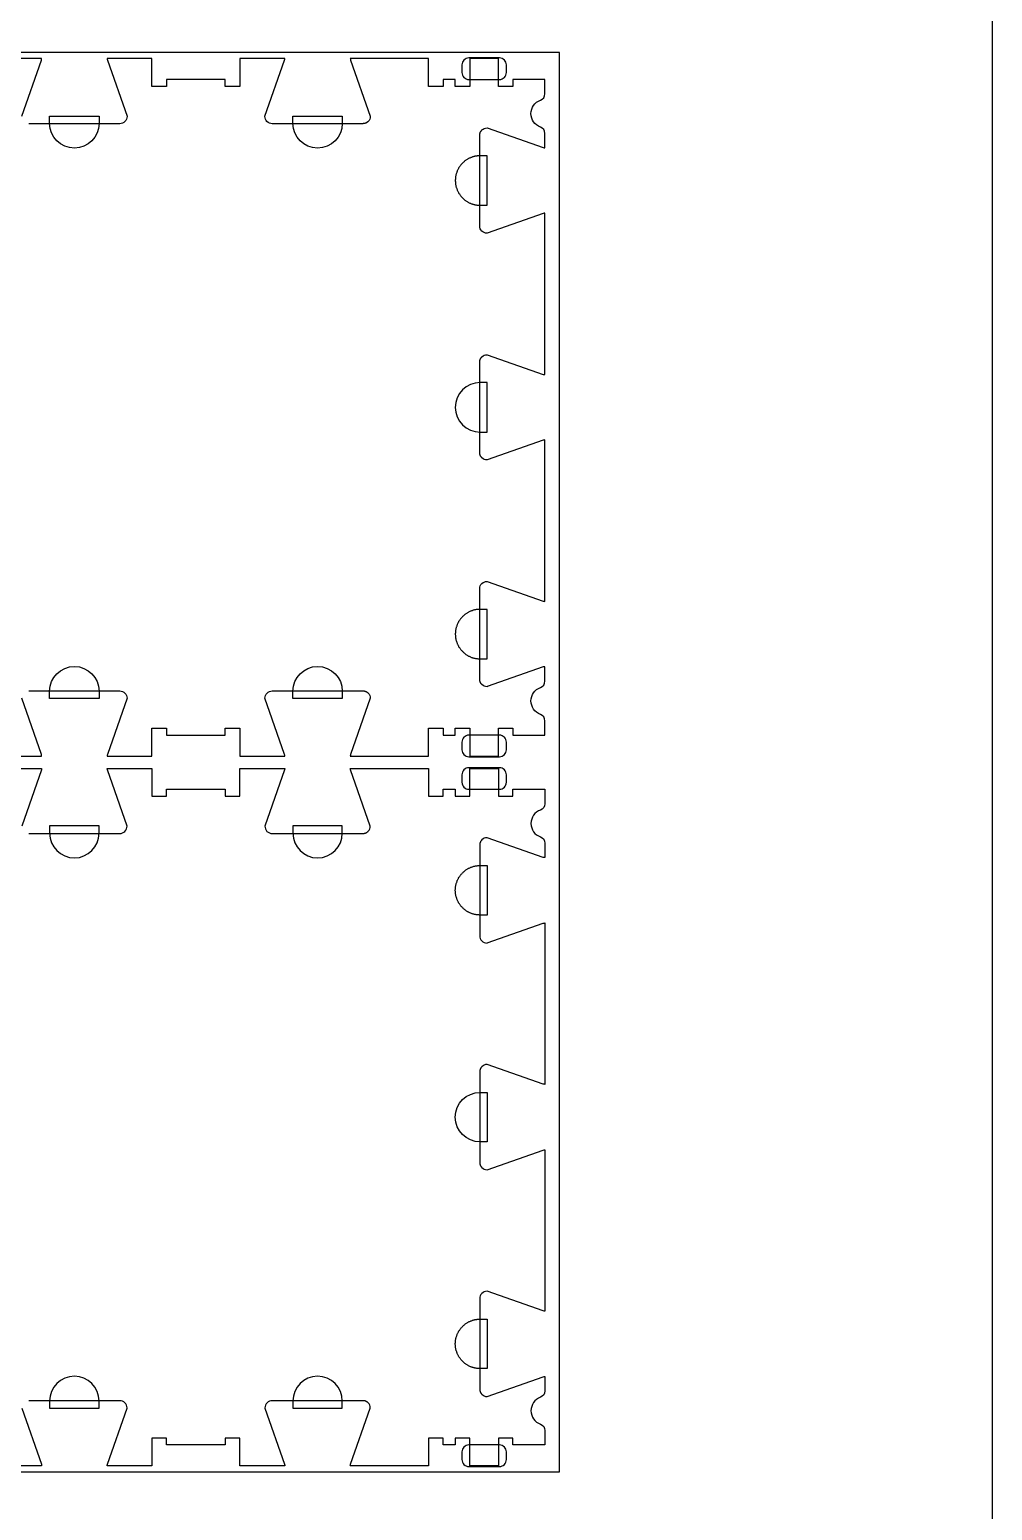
# Model space of a CAD drawing. Extents: x -10701 to -7518, y -10461 to -4867.
# Drawn here: x -8345 to -7518, y -6824 to -5552 of the extents above; entities that cross this region are included whole.
import ezdxf

# ---------------------------------------------------------------- set-up
doc = ezdxf.new("R2010")
doc.units = 0
for name, color, linetype in [('0_SHEET_SPRUCEPLY_2440X122', 1, 'CONTINUOUS'), ('4_ANYTOOL_CUTTHROUGH_OUTSI', 5, 'CONTINUOUS'), ('5_ANYTOOL_HALF_MILL_9MM_IN', 3, 'CONTINUOUS'), ('DONOTCUT', 18, 'CONTINUOUS')]:
    doc.layers.add(name, color=color, linetype=linetype)

msp = doc.modelspace()

# ---------------------------------------------------------------- linework, layer by layer
at = {"layer": '0_SHEET_SPRUCEPLY_2440X122'}
msp.add_lwpolyline([(-10329.7, -5571.2), (-10329.7, -6791.2), (-7889.7, -6791.2), (-7889.7, -5571.2)], close=True, dxfattribs=at)
at = {"layer": '4_ANYTOOL_CUTTHROUGH_OUTSI', "color": 5}
for points in [[(-8351.7, -5626.1), (-8334.8, -5577.8), (-8334.8, -5577.8, 0.061485), (-8334.6, -5576.5), (-8352, -5576.5)], [(-8345.5, -6120), (-8267.5, -6120, -0.414214), (-8261.2, -6126.2), (-8261.2, -6126.2), (-8261.2, -6126.3), (-8278.1, -6174.6), (-8278.1, -6174.6, 0.061485), (-8278.4, -6176), (-8239.8, -6176), (-8239.8, -6152), (-8227.3, -6152), (-8227.3, -6158), (-8176.8, -6158), (-8176.8, -6152), (-8164.3, -6152), (-8164.3, -6176), (-8125.7, -6176), (-8125.7, -6176, 0.061485), (-8125.9, -6174.6), (-8142.8, -6126.3), (-8142.8, -6126.2), (-8142.8, -6126.2), (-8142.8, -6126.2, -0.414214), (-8136.6, -6120), (-8058.6, -6120), (-8058.4, -6120), (-8058.3, -6120), (-8058.1, -6120), (-8058, -6120), (-8057.8, -6120), (-8057.7, -6120), (-8057.5, -6120), (-8057.4, -6120.1), (-8057.2, -6120.1), (-8057.1, -6120.1), (-8056.9, -6120.2), (-8056.8, -6120.2), (-8056.6, -6120.3), (-8056.5, -6120.3), (-8056.3, -6120.4), (-8056.2, -6120.4), (-8056, -6120.5), (-8055.9, -6120.6), (-8055.7, -6120.6), (-8055.6, -6120.7), (-8055.5, -6120.8), (-8055.3, -6120.9), (-8055.2, -6120.9), (-8055.1, -6121), (-8055, -6121.1), (-8054.8, -6121.2), (-8054.7, -6121.3), (-8054.6, -6121.4), (-8054.5, -6121.5), (-8054.4, -6121.6), (-8054.2, -6121.7), (-8054.1, -6121.8, -0.198912), (-8052.3, -6126.2), (-8052.3, -6126.2), (-8052.3, -6126.3), (-8069.2, -6174.6), (-8069.2, -6174.6, 0.061485), (-8069.5, -6176), (-8002.3, -6176), (-8002.3, -6152), (-7989.8, -6152), (-7989.8, -6158), (-7979.3, -6158), (-7979.3, -6152), (-7966.8, -6152), (-7966.8, -6176), (-7942.3, -6176), (-7942.3, -6152), (-7929.8, -6152), (-7929.8, -6158), (-7902.3, -6158), (-7902.3, -6145.6), (-7902.3, -6145.6, 0.317837), (-7906.1, -6140.1, -0.707107), (-7906.1, -6117, 0.317837), (-7902.3, -6111.6), (-7902.3, -6099.2, 0.061485), (-7903.7, -6099.4), (-7951.9, -6116.3), (-7952, -6116.4), (-7952, -6116.4), (-7952, -6116.4, -0.198912), (-7956.4, -6114.5), (-7956.5, -6114.4), (-7956.6, -6114.3), (-7956.7, -6114.2), (-7956.8, -6114.1), (-7956.9, -6114), (-7957, -6113.8), (-7957.1, -6113.7), (-7957.2, -6113.6), (-7957.3, -6113.5), (-7957.4, -6113.3), (-7957.4, -6113.2), (-7957.5, -6113.1), (-7957.6, -6112.9), (-7957.7, -6112.8), (-7957.7, -6112.6), (-7957.8, -6112.5), (-7957.8, -6112.4), (-7957.9, -6112.2), (-7958, -6112.1), (-7958, -6111.9), (-7958, -6111.8), (-7958.1, -6111.6), (-7958.1, -6111.5), (-7958.1, -6111.3), (-7958.2, -6111.2), (-7958.2, -6111), (-7958.2, -6110.9), (-7958.2, -6110.7), (-7958.2, -6110.6), (-7958.3, -6110.4), (-7958.3, -6110.3), (-7958.3, -6110.1), (-7958.3, -6032.1, -0.414214), (-7952, -6025.9), (-7952, -6025.9), (-7951.9, -6025.9), (-7903.7, -6042.8), (-7903.7, -6042.8, 0.061485), (-7902.3, -6043), (-7902.3, -5904.3, 0.061485), (-7903.7, -5904.5), (-7952, -5921.5), (-7952, -5921.5), (-7952, -5921.5, -0.198912), (-7956.4, -5919.6), (-7956.5, -5919.5), (-7956.6, -5919.4), (-7956.7, -5919.3), (-7956.8, -5919.2), (-7956.9, -5919.1), (-7957, -5918.9), (-7957.1, -5918.8), (-7957.2, -5918.7), (-7957.3, -5918.6), (-7957.4, -5918.4), (-7957.4, -5918.3), (-7957.5, -5918.2), (-7957.6, -5918), (-7957.7, -5917.9), (-7957.7, -5917.7), (-7957.8, -5917.6), (-7957.8, -5917.5), (-7957.9, -5917.3), (-7958, -5917.2), (-7958, -5917), (-7958, -5916.9), (-7958.1, -5916.7), (-7958.1, -5916.6), (-7958.1, -5916.4), (-7958.2, -5916.3), (-7958.2, -5916.1), (-7958.2, -5916), (-7958.2, -5915.8), (-7958.2, -5915.7), (-7958.3, -5915.5), (-7958.3, -5915.4), (-7958.3, -5915.2), (-7958.3, -5837.2), (-7958.3, -5837.1), (-7958.3, -5836.9), (-7958.2, -5836.8), (-7958.2, -5836.6), (-7958.2, -5836.5), (-7958.2, -5836.3), (-7958.2, -5836.2), (-7958.1, -5836), (-7958.1, -5835.8), (-7958.1, -5835.7), (-7958, -5835.5), (-7958, -5835.4), (-7958, -5835.3), (-7957.9, -5835.1), (-7957.8, -5835), (-7957.8, -5834.8), (-7957.7, -5834.7), (-7957.7, -5834.5), (-7957.6, -5834.4), (-7957.5, -5834.3), (-7957.4, -5834.1), (-7957.4, -5834), (-7957.3, -5833.9), (-7957.2, -5833.7), (-7957.1, -5833.6), (-7957, -5833.5), (-7956.9, -5833.4), (-7956.8, -5833.2), (-7956.7, -5833.1), (-7956.6, -5833), (-7956.5, -5832.9), (-7956.4, -5832.8, -0.198912), (-7952, -5831), (-7952, -5831), (-7951.9, -5831), (-7903.7, -5847.9), (-7903.7, -5847.9, 0.061485), (-7902.3, -5848.1), (-7902.3, -5709.4, 0.061485), (-7903.7, -5709.6), (-7951.9, -5726.5), (-7952, -5726.6), (-7952, -5726.6), (-7952, -5726.6, -0.414214), (-7958.3, -5720.3), (-7958.3, -5642.3), (-7958.3, -5642.2), (-7958.3, -5642), (-7958.2, -5641.9), (-7958.2, -5641.7), (-7958.2, -5641.6), (-7958.2, -5641.4), (-7958.2, -5641.3), (-7958.1, -5641.1), (-7958.1, -5640.9), (-7958.1, -5640.8), (-7958, -5640.6), (-7958, -5640.5), (-7958, -5640.4), (-7957.9, -5640.2), (-7957.8, -5640.1), (-7957.8, -5639.9), (-7957.7, -5639.8), (-7957.7, -5639.6), (-7957.6, -5639.5), (-7957.5, -5639.4), (-7957.4, -5639.2), (-7957.4, -5639.1), (-7957.3, -5639), (-7957.2, -5638.8), (-7957.1, -5638.7), (-7957, -5638.6), (-7956.9, -5638.5), (-7956.8, -5638.3), (-7956.7, -5638.2), (-7956.6, -5638.1), (-7956.5, -5638), (-7956.4, -5637.9, -0.198912), (-7952, -5636.1), (-7952, -5636.1), (-7951.9, -5636.1), (-7903.7, -5653), (-7903.7, -5653, 0.061485), (-7902.3, -5653.2), (-7902.3, -5640.8, 0.317837), (-7906.1, -5635.4, -0.707107), (-7906.1, -5612.3, 0.317837), (-7902.3, -5606.9), (-7902.3, -5594.5), (-7929.8, -5594.5), (-7929.8, -5600.5), (-7942.3, -5600.5), (-7942.3, -5576.5), (-7966.8, -5576.5), (-7966.8, -5600.5), (-7979.3, -5600.5), (-7979.3, -5594.5), (-7989.8, -5594.5), (-7989.8, -5600.5), (-8002.3, -5600.5), (-8002.3, -5576.5), (-8069.5, -5576.5), (-8069.5, -5576.5, 0.061485), (-8069.2, -5577.8), (-8052.3, -5626.1), (-8052.3, -5626.2), (-8052.3, -5626.2), (-8052.3, -5626.2, -0.198912), (-8054.1, -5630.6), (-8054.2, -5630.7), (-8054.4, -5630.8), (-8054.5, -5630.9), (-8054.6, -5631), (-8054.7, -5631.1), (-8054.8, -5631.2), (-8055, -5631.3), (-8055.1, -5631.4), (-8055.2, -5631.5), (-8055.3, -5631.6), (-8055.5, -5631.6), (-8055.6, -5631.7), (-8055.7, -5631.8), (-8055.9, -5631.9), (-8056, -5631.9), (-8056.2, -5632), (-8056.3, -5632), (-8056.5, -5632.1), (-8056.6, -5632.1), (-8056.8, -5632.2), (-8056.9, -5632.2), (-8057.1, -5632.3), (-8057.2, -5632.3), (-8057.4, -5632.3), (-8057.5, -5632.4), (-8057.7, -5632.4), (-8057.8, -5632.4), (-8058, -5632.4), (-8058.1, -5632.4), (-8058.3, -5632.4), (-8058.4, -5632.5), (-8058.6, -5632.5), (-8136.6, -5632.5, -0.414214), (-8142.8, -5626.2), (-8142.8, -5626.2), (-8142.8, -5626.1), (-8125.9, -5577.8), (-8125.9, -5577.8, 0.061485), (-8125.7, -5576.5), (-8164.3, -5576.5), (-8164.3, -5600.5), (-8176.8, -5600.5), (-8176.8, -5594.5), (-8227.3, -5594.5), (-8227.3, -5600.5), (-8239.8, -5600.5), (-8239.8, -5576.5), (-8278.4, -5576.5), (-8278.4, -5576.5, 0.061485), (-8278.1, -5577.8), (-8261.2, -5626.1), (-8261.2, -5626.2), (-8261.2, -5626.2), (-8261.2, -5626.2, -0.414214), (-8267.5, -5632.5), (-8345.5, -5632.5)], [(-8401.8, -6176), (-8334.6, -6176), (-8334.6, -6176, 0.061485), (-8334.8, -6174.6), (-8351.7, -6126.3)], [(-8401.8, -6186.5), (-8334.6, -6186.5), (-8334.6, -6186.5, -0.061485), (-8334.8, -6187.8), (-8351.7, -6236.1)], [(-8345.5, -6242.5), (-8267.5, -6242.5, 0.414214), (-8261.2, -6236.2), (-8261.2, -6236.2), (-8261.2, -6236.1), (-8278.1, -6187.8), (-8278.1, -6187.8, -0.061485), (-8278.4, -6186.5), (-8239.8, -6186.5), (-8239.8, -6210.5), (-8227.3, -6210.5), (-8227.3, -6204.5), (-8176.8, -6204.5), (-8176.8, -6210.5), (-8164.3, -6210.5), (-8164.3, -6186.5), (-8125.7, -6186.5), (-8125.7, -6186.5, -0.061485), (-8125.9, -6187.8), (-8142.8, -6236.1), (-8142.8, -6236.2), (-8142.8, -6236.2), (-8142.8, -6236.2, 0.414214), (-8136.6, -6242.5), (-8058.6, -6242.5), (-8058.4, -6242.5), (-8058.3, -6242.4), (-8058.1, -6242.4), (-8058, -6242.4), (-8057.8, -6242.4), (-8057.7, -6242.4), (-8057.5, -6242.4), (-8057.4, -6242.3), (-8057.2, -6242.3), (-8057.1, -6242.3), (-8056.9, -6242.2), (-8056.8, -6242.2), (-8056.6, -6242.1), (-8056.5, -6242.1), (-8056.3, -6242), (-8056.2, -6242), (-8056, -6241.9), (-8055.9, -6241.9), (-8055.7, -6241.8), (-8055.6, -6241.7), (-8055.5, -6241.6), (-8055.3, -6241.6), (-8055.2, -6241.5), (-8055.1, -6241.4), (-8055, -6241.3), (-8054.8, -6241.2), (-8054.7, -6241.1), (-8054.6, -6241), (-8054.5, -6240.9), (-8054.4, -6240.8), (-8054.2, -6240.7), (-8054.1, -6240.6, 0.198912), (-8052.3, -6236.2), (-8052.3, -6236.2), (-8052.3, -6236.1), (-8069.2, -6187.8), (-8069.2, -6187.8, -0.061485), (-8069.5, -6186.5), (-8002.3, -6186.5), (-8002.3, -6210.5), (-7989.8, -6210.5), (-7989.8, -6204.5), (-7979.3, -6204.5), (-7979.3, -6210.5), (-7966.8, -6210.5), (-7966.8, -6186.5), (-7942.3, -6186.5), (-7942.3, -6210.5), (-7929.8, -6210.5), (-7929.8, -6204.5), (-7902.3, -6204.5), (-7902.3, -6216.9), (-7902.3, -6216.9, -0.317837), (-7906.1, -6222.3, 0.707107), (-7906.1, -6245.4, -0.317837), (-7902.3, -6250.8), (-7902.3, -6263.2, -0.061485), (-7903.7, -6263), (-7951.9, -6246.1), (-7952, -6246.1), (-7952, -6246.1), (-7952, -6246.1, 0.198912), (-7956.4, -6247.9), (-7956.5, -6248), (-7956.6, -6248.1), (-7956.7, -6248.2), (-7956.8, -6248.3), (-7956.9, -6248.5), (-7957, -6248.6), (-7957.1, -6248.7), (-7957.2, -6248.8), (-7957.3, -6249), (-7957.4, -6249.1), (-7957.4, -6249.2), (-7957.5, -6249.4), (-7957.6, -6249.5), (-7957.7, -6249.6), (-7957.7, -6249.8), (-7957.8, -6249.9), (-7957.8, -6250.1), (-7957.9, -6250.2), (-7958, -6250.4), (-7958, -6250.5), (-7958, -6250.6), (-7958.1, -6250.8), (-7958.1, -6250.9), (-7958.1, -6251.1), (-7958.2, -6251.3), (-7958.2, -6251.4), (-7958.2, -6251.6), (-7958.2, -6251.7), (-7958.2, -6251.9), (-7958.3, -6252), (-7958.3, -6252.2), (-7958.3, -6252.3), (-7958.3, -6330.3, 0.414214), (-7952, -6336.6), (-7952, -6336.6), (-7951.9, -6336.5), (-7903.7, -6319.6), (-7903.7, -6319.6, -0.061485), (-7902.3, -6319.4), (-7902.3, -6458.1, -0.061485), (-7903.7, -6457.9), (-7951.9, -6441), (-7952, -6441), (-7952, -6441), (-7952, -6441, 0.198912), (-7956.4, -6442.8), (-7956.5, -6442.9), (-7956.6, -6443), (-7956.7, -6443.1), (-7956.8, -6443.2), (-7956.9, -6443.4), (-7957, -6443.5), (-7957.1, -6443.6), (-7957.2, -6443.7), (-7957.3, -6443.9), (-7957.4, -6444), (-7957.4, -6444.1), (-7957.5, -6444.3), (-7957.6, -6444.4), (-7957.7, -6444.5), (-7957.7, -6444.7), (-7957.8, -6444.8), (-7957.8, -6445), (-7957.9, -6445.1), (-7958, -6445.3), (-7958, -6445.4), (-7958, -6445.5), (-7958.1, -6445.7), (-7958.1, -6445.8), (-7958.1, -6446), (-7958.2, -6446.2), (-7958.2, -6446.3), (-7958.2, -6446.5), (-7958.2, -6446.6), (-7958.2, -6446.8), (-7958.3, -6446.9), (-7958.3, -6447.1), (-7958.3, -6447.2), (-7958.3, -6525.2), (-7958.3, -6525.4), (-7958.3, -6525.5), (-7958.2, -6525.7), (-7958.2, -6525.8), (-7958.2, -6526), (-7958.2, -6526.1), (-7958.2, -6526.3), (-7958.1, -6526.4), (-7958.1, -6526.6), (-7958.1, -6526.7), (-7958, -6526.9), (-7958, -6527), (-7958, -6527.2), (-7957.9, -6527.3), (-7957.8, -6527.5), (-7957.8, -6527.6), (-7957.7, -6527.7), (-7957.7, -6527.9), (-7957.6, -6528), (-7957.5, -6528.2), (-7957.4, -6528.3), (-7957.4, -6528.4), (-7957.3, -6528.6), (-7957.2, -6528.7), (-7957.1, -6528.8), (-7957, -6528.9), (-7956.9, -6529.1), (-7956.8, -6529.2), (-7956.7, -6529.3), (-7956.6, -6529.4), (-7956.5, -6529.5), (-7956.4, -6529.6, 0.198912), (-7952, -6531.5), (-7952, -6531.5), (-7951.9, -6531.4), (-7903.7, -6514.5), (-7903.7, -6514.5, -0.061485), (-7902.3, -6514.3), (-7902.3, -6653, -0.061485), (-7903.7, -6652.8), (-7951.9, -6635.9), (-7952, -6635.9), (-7952, -6635.9), (-7952, -6635.9, 0.414214), (-7958.3, -6642.1), (-7958.3, -6720.1), (-7958.3, -6720.3), (-7958.3, -6720.4), (-7958.2, -6720.6), (-7958.2, -6720.7), (-7958.2, -6720.9), (-7958.2, -6721), (-7958.2, -6721.2), (-7958.1, -6721.3), (-7958.1, -6721.5), (-7958.1, -6721.6), (-7958, -6721.8), (-7958, -6721.9), (-7958, -6722.1), (-7957.9, -6722.2), (-7957.8, -6722.4), (-7957.8, -6722.5), (-7957.7, -6722.6), (-7957.7, -6722.8), (-7957.6, -6722.9), (-7957.5, -6723.1), (-7957.4, -6723.2), (-7957.4, -6723.3), (-7957.3, -6723.5), (-7957.2, -6723.6), (-7957.1, -6723.7), (-7957, -6723.8), (-7956.9, -6724), (-7956.8, -6724.1), (-7956.7, -6724.2), (-7956.6, -6724.3), (-7956.5, -6724.4), (-7956.4, -6724.5, 0.198912), (-7952, -6726.4), (-7952, -6726.4), (-7951.9, -6726.3), (-7903.7, -6709.4), (-7903.7, -6709.4, -0.061485), (-7902.3, -6709.2), (-7902.3, -6721.6, -0.317837), (-7906.1, -6727, 0.707107), (-7906.1, -6750.1, -0.317837), (-7902.3, -6755.6), (-7902.3, -6768), (-7929.8, -6768), (-7929.8, -6762), (-7942.3, -6762), (-7942.3, -6786), (-7966.8, -6786), (-7966.8, -6762), (-7979.3, -6762), (-7979.3, -6768), (-7989.8, -6768), (-7989.8, -6762), (-8002.3, -6762), (-8002.3, -6786), (-8069.5, -6786), (-8069.5, -6786, -0.061485), (-8069.2, -6784.6), (-8052.3, -6736.3), (-8052.3, -6736.2), (-8052.3, -6736.2), (-8052.3, -6736.2, 0.198912), (-8054.1, -6731.8), (-8054.2, -6731.7), (-8054.4, -6731.6), (-8054.5, -6731.5), (-8054.6, -6731.4), (-8054.7, -6731.3), (-8054.8, -6731.2), (-8055, -6731.1), (-8055.1, -6731), (-8055.2, -6730.9), (-8055.3, -6730.9), (-8055.5, -6730.8), (-8055.6, -6730.7), (-8055.7, -6730.6), (-8055.9, -6730.6), (-8056, -6730.5), (-8056.2, -6730.4), (-8056.3, -6730.4), (-8056.5, -6730.3), (-8056.6, -6730.3), (-8056.8, -6730.2), (-8056.9, -6730.2), (-8057.1, -6730.1), (-8057.2, -6730.1), (-8057.4, -6730.1), (-8057.5, -6730), (-8057.7, -6730), (-8057.8, -6730), (-8058, -6730), (-8058.1, -6730), (-8058.3, -6730), (-8058.4, -6730), (-8058.6, -6730), (-8136.6, -6730, 0.414214), (-8142.8, -6736.2), (-8142.8, -6736.2), (-8142.8, -6736.3), (-8125.9, -6784.6), (-8125.9, -6784.6, -0.061485), (-8125.7, -6786), (-8164.3, -6786), (-8164.3, -6762), (-8176.8, -6762), (-8176.8, -6768), (-8227.3, -6768), (-8227.3, -6762), (-8239.8, -6762), (-8239.8, -6786), (-8278.4, -6786), (-8278.4, -6786, -0.061485), (-8278.1, -6784.6), (-8261.2, -6736.3), (-8261.2, -6736.2), (-8261.2, -6736.2), (-8261.2, -6736.2, 0.414214), (-8267.5, -6730), (-8345.5, -6730)], [(-8351.7, -6736.3), (-8334.8, -6784.6), (-8334.8, -6784.6, -0.061485), (-8334.6, -6786), (-8352, -6786)]]:
    msp.add_lwpolyline(points, format="xyb", dxfattribs=at)
at = {"layer": '5_ANYTOOL_HALF_MILL_9MM_IN', "color": 3}
for points in [[(-7967.6, -5576, 0.414214), (-7973.6, -5582), (-7973.6, -5588.5, 0.414214), (-7967.6, -5594.5), (-7941.4, -5594.5, 0.414214), (-7935.4, -5588.5), (-7935.4, -5582, 0.414214), (-7941.4, -5576)], [(-8285.2, -5632.2, -1), (-8327.7, -5632.2), (-8327.7, -5632), (-8327.7, -5626), (-8285.2, -5626), (-8285.2, -5632), (-8285.2, -5632.2)], [(-8076.3, -5632.2, -1), (-8118.8, -5632.2), (-8118.8, -5632), (-8118.8, -5626), (-8076.3, -5626), (-8076.3, -5632), (-8076.3, -5632.2)], [(-7958, -5855, 1), (-7958, -5897.5), (-7957.8, -5897.5), (-7951.8, -5897.5), (-7951.8, -5855), (-7957.8, -5855), (-7958, -5855)], [(-8327.7, -6120.2, -1), (-8285.2, -6120.2), (-8285.2, -6120.5), (-8285.2, -6126.5), (-8327.7, -6126.5), (-8327.7, -6120.5), (-8327.7, -6120.2)], [(-8118.8, -6120.2, -1), (-8076.3, -6120.2), (-8076.3, -6120.5), (-8076.3, -6126.5), (-8118.8, -6126.5), (-8118.8, -6120.5), (-8118.8, -6120.2)], [(-7967.6, -6158, 0.414214), (-7973.6, -6164), (-7973.6, -6170.5, 0.414214), (-7967.6, -6176.5), (-7941.4, -6176.5, 0.414214), (-7935.4, -6170.5), (-7935.4, -6164, 0.414214), (-7941.4, -6158)], [(-7967.6, -6186, 0.414214), (-7973.6, -6192), (-7973.6, -6198.5, 0.414214), (-7967.6, -6204.5), (-7941.4, -6204.5, 0.414214), (-7935.4, -6198.5), (-7935.4, -6192, 0.414214), (-7941.4, -6186)], [(-8327.7, -6242.2, 1), (-8285.2, -6242.2), (-8285.2, -6242), (-8285.2, -6236), (-8327.7, -6236), (-8327.7, -6242), (-8327.7, -6242.2)], [(-8118.8, -6242.2, 1), (-8076.3, -6242.2), (-8076.3, -6242), (-8076.3, -6236), (-8118.8, -6236), (-8118.8, -6242), (-8118.8, -6242.2)], [(-7958, -6507.5, -1), (-7958, -6465), (-7957.8, -6465), (-7951.8, -6465), (-7951.8, -6507.5), (-7957.8, -6507.5), (-7958, -6507.5)], [(-8285.2, -6730.2, 1), (-8327.7, -6730.2), (-8327.7, -6730.5), (-8327.7, -6736.5), (-8285.2, -6736.5), (-8285.2, -6730.5), (-8285.2, -6730.2)], [(-8076.3, -6730.2, 1), (-8118.8, -6730.2), (-8118.8, -6730.5), (-8118.8, -6736.5), (-8076.3, -6736.5), (-8076.3, -6730.5), (-8076.3, -6730.2)], [(-7967.6, -6768, 0.414214), (-7973.6, -6774), (-7973.6, -6780.5, 0.414214), (-7967.6, -6786.5), (-7941.4, -6786.5, 0.414214), (-7935.4, -6780.5), (-7935.4, -6774, 0.414214), (-7941.4, -6768)]]:
    msp.add_lwpolyline(points, format="xyb", close=True, dxfattribs=at)
for points in [[(-7958, -5660.1), (-7958.5, -5660.1), (-7959, -5660.1), (-7959.4, -5660.1), (-7959.9, -5660.1), (-7960.4, -5660.2), (-7960.9, -5660.3), (-7961.4, -5660.3), (-7961.9, -5660.4), (-7962.4, -5660.5), (-7962.9, -5660.6), (-7963.4, -5660.7), (-7963.9, -5660.9), (-7964.4, -5661), (-7964.9, -5661.2), (-7965.3, -5661.4), (-7965.8, -5661.5), (-7966.3, -5661.7), (-7966.8, -5662), (-7967.3, -5662.2), (-7967.8, -5662.4), (-7968.2, -5662.7), (-7968.7, -5663), (-7969.2, -5663.2), (-7969.6, -5663.5), (-7970.1, -5663.8), (-7970.5, -5664.1), (-7971, -5664.5), (-7971.4, -5664.8), (-7971.8, -5665.2), (-7972.2, -5665.5), (-7972.6, -5665.9), (-7973, -5666.3), (-7973.4, -5666.7), (-7973.8, -5667.1), (-7974.2, -5667.5), (-7974.5, -5667.9), (-7974.9, -5668.3), (-7975.2, -5668.8), (-7975.5, -5669.2), (-7975.8, -5669.7), (-7976.1, -5670.1), (-7976.4, -5670.6), (-7976.6, -5671.1), (-7976.9, -5671.5), (-7977.1, -5672), (-7977.4, -5672.5), (-7977.6, -5673), (-7977.8, -5673.5), (-7978, -5674), (-7978.1, -5674.5), (-7978.3, -5675), (-7978.4, -5675.5), (-7978.6, -5676), (-7978.7, -5676.5), (-7978.8, -5676.9), (-7978.9, -5677.4), (-7979, -5677.9), (-7979.1, -5678.4), (-7979.1, -5678.9), (-7979.2, -5679.4), (-7979.2, -5679.9), (-7979.2, -5680.4), (-7979.3, -5680.8), (-7979.3, -5681.3), (-7979.3, -5681.8), (-7979.2, -5682.3), (-7979.2, -5682.7), (-7979.2, -5683.2), (-7979.1, -5683.7), (-7979.1, -5684.2), (-7979, -5684.7), (-7978.9, -5685.2), (-7978.8, -5685.7), (-7978.7, -5686.2), (-7978.6, -5686.7), (-7978.4, -5687.2), (-7978.3, -5687.6), (-7978.1, -5688.1), (-7978, -5688.6), (-7977.8, -5689.1), (-7977.6, -5689.6), (-7977.4, -5690.1), (-7977.1, -5690.6), (-7976.9, -5691.1), (-7976.6, -5691.5), (-7976.4, -5692), (-7976.1, -5692.5), (-7975.8, -5692.9), (-7975.5, -5693.4), (-7975.2, -5693.8), (-7974.9, -5694.3), (-7974.5, -5694.7), (-7974.2, -5695.1), (-7973.8, -5695.5), (-7973.4, -5695.9), (-7973, -5696.3), (-7972.6, -5696.7), (-7972.2, -5697.1), (-7971.8, -5697.5), (-7971.4, -5697.8), (-7971, -5698.1), (-7970.5, -5698.5), (-7970.1, -5698.8), (-7969.6, -5699.1), (-7969.2, -5699.4), (-7968.7, -5699.7), (-7968.2, -5699.9), (-7967.8, -5700.2), (-7967.3, -5700.4), (-7966.8, -5700.7), (-7966.3, -5700.9), (-7965.8, -5701.1), (-7965.3, -5701.3), (-7964.9, -5701.4), (-7964.4, -5701.6), (-7963.9, -5701.7), (-7963.4, -5701.9), (-7962.9, -5702), (-7962.4, -5702.1), (-7961.9, -5702.2), (-7961.4, -5702.3), (-7960.9, -5702.4), (-7960.4, -5702.4), (-7959.9, -5702.5), (-7959.4, -5702.5), (-7959, -5702.5), (-7958.5, -5702.6), (-7958, -5702.6), (-7957.8, -5702.6), (-7951.8, -5702.6), (-7951.8, -5660.1), (-7957.8, -5660.1), (-7958, -5660.1)], [(-7958, -6049.9), (-7958.5, -6049.9), (-7959, -6049.9), (-7959.4, -6049.9), (-7959.9, -6049.9), (-7960.4, -6050), (-7960.9, -6050.1), (-7961.4, -6050.1), (-7961.9, -6050.2), (-7962.4, -6050.3), (-7962.9, -6050.4), (-7963.4, -6050.5), (-7963.9, -6050.7), (-7964.4, -6050.8), (-7964.9, -6051), (-7965.3, -6051.2), (-7965.8, -6051.3), (-7966.3, -6051.5), (-7966.8, -6051.8), (-7967.3, -6052), (-7967.8, -6052.2), (-7968.2, -6052.5), (-7968.7, -6052.8), (-7969.2, -6053), (-7969.6, -6053.3), (-7970.1, -6053.6), (-7970.5, -6053.9), (-7971, -6054.3), (-7971.4, -6054.6), (-7971.8, -6055), (-7972.2, -6055.3), (-7972.6, -6055.7), (-7973, -6056.1), (-7973.4, -6056.5), (-7973.8, -6056.9), (-7974.2, -6057.3), (-7974.5, -6057.7), (-7974.9, -6058.1), (-7975.2, -6058.6), (-7975.5, -6059), (-7975.8, -6059.5), (-7976.1, -6059.9), (-7976.4, -6060.4), (-7976.6, -6060.9), (-7976.9, -6061.3), (-7977.1, -6061.8), (-7977.4, -6062.3), (-7977.6, -6062.8), (-7977.8, -6063.3), (-7978, -6063.8), (-7978.1, -6064.3), (-7978.3, -6064.8), (-7978.4, -6065.3), (-7978.6, -6065.8), (-7978.7, -6066.3), (-7978.8, -6066.7), (-7978.9, -6067.2), (-7979, -6067.7), (-7979.1, -6068.2), (-7979.1, -6068.7), (-7979.2, -6069.2), (-7979.2, -6069.7), (-7979.2, -6070.2), (-7979.3, -6070.6), (-7979.3, -6071.1), (-7979.3, -6071.6), (-7979.2, -6072.1), (-7979.2, -6072.5), (-7979.2, -6073), (-7979.1, -6073.5), (-7979.1, -6074), (-7979, -6074.5), (-7978.9, -6075), (-7978.8, -6075.5), (-7978.7, -6076), (-7978.6, -6076.5), (-7978.4, -6077), (-7978.3, -6077.4), (-7978.1, -6077.9), (-7978, -6078.4), (-7977.8, -6078.9), (-7977.6, -6079.4), (-7977.4, -6079.9), (-7977.1, -6080.4), (-7976.9, -6080.9), (-7976.6, -6081.3), (-7976.4, -6081.8), (-7976.1, -6082.3), (-7975.8, -6082.7), (-7975.5, -6083.2), (-7975.2, -6083.6), (-7974.9, -6084.1), (-7974.5, -6084.5), (-7974.2, -6084.9), (-7973.8, -6085.3), (-7973.4, -6085.7), (-7973, -6086.1), (-7972.6, -6086.5), (-7972.2, -6086.9), (-7971.8, -6087.3), (-7971.4, -6087.6), (-7971, -6087.9), (-7970.5, -6088.3), (-7970.1, -6088.6), (-7969.6, -6088.9), (-7969.2, -6089.2), (-7968.7, -6089.5), (-7968.2, -6089.7), (-7967.8, -6090), (-7967.3, -6090.2), (-7966.8, -6090.5), (-7966.3, -6090.7), (-7965.8, -6090.9), (-7965.3, -6091.1), (-7964.9, -6091.2), (-7964.4, -6091.4), (-7963.9, -6091.5), (-7963.4, -6091.7), (-7962.9, -6091.8), (-7962.4, -6091.9), (-7961.9, -6092), (-7961.4, -6092.1), (-7960.9, -6092.2), (-7960.4, -6092.2), (-7959.9, -6092.3), (-7959.4, -6092.3), (-7959, -6092.3), (-7958.5, -6092.4), (-7958, -6092.4), (-7957.8, -6092.4), (-7951.8, -6092.4), (-7951.8, -6049.9), (-7957.8, -6049.9), (-7958, -6049.9)], [(-7958, -6312.6), (-7958.5, -6312.6), (-7959, -6312.5), (-7959.4, -6312.5), (-7959.9, -6312.5), (-7960.4, -6312.4), (-7960.9, -6312.4), (-7961.4, -6312.3), (-7961.9, -6312.2), (-7962.4, -6312.1), (-7962.9, -6312), (-7963.4, -6311.9), (-7963.9, -6311.7), (-7964.4, -6311.6), (-7964.9, -6311.4), (-7965.3, -6311.3), (-7965.8, -6311.1), (-7966.3, -6310.9), (-7966.8, -6310.7), (-7967.3, -6310.4), (-7967.8, -6310.2), (-7968.2, -6309.9), (-7968.7, -6309.7), (-7969.2, -6309.4), (-7969.6, -6309.1), (-7970.1, -6308.8), (-7970.5, -6308.5), (-7971, -6308.1), (-7971.4, -6307.8), (-7971.8, -6307.5), (-7972.2, -6307.1), (-7972.6, -6306.7), (-7973, -6306.3), (-7973.4, -6305.9), (-7973.8, -6305.5), (-7974.2, -6305.1), (-7974.5, -6304.7), (-7974.9, -6304.3), (-7975.2, -6303.8), (-7975.5, -6303.4), (-7975.8, -6302.9), (-7976.1, -6302.5), (-7976.4, -6302), (-7976.6, -6301.5), (-7976.9, -6301.1), (-7977.1, -6300.6), (-7977.4, -6300.1), (-7977.6, -6299.6), (-7977.8, -6299.1), (-7978, -6298.6), (-7978.1, -6298.1), (-7978.3, -6297.6), (-7978.4, -6297.2), (-7978.6, -6296.7), (-7978.7, -6296.2), (-7978.8, -6295.7), (-7978.9, -6295.2), (-7979, -6294.7), (-7979.1, -6294.2), (-7979.1, -6293.7), (-7979.2, -6293.2), (-7979.2, -6292.7), (-7979.2, -6292.3), (-7979.3, -6291.8), (-7979.3, -6291.3), (-7979.3, -6290.8), (-7979.2, -6290.4), (-7979.2, -6289.9), (-7979.2, -6289.4), (-7979.1, -6288.9), (-7979.1, -6288.4), (-7979, -6287.9), (-7978.9, -6287.4), (-7978.8, -6286.9), (-7978.7, -6286.5), (-7978.6, -6286), (-7978.4, -6285.5), (-7978.3, -6285), (-7978.1, -6284.5), (-7978, -6284), (-7977.8, -6283.5), (-7977.6, -6283), (-7977.4, -6282.5), (-7977.1, -6282), (-7976.9, -6281.5), (-7976.6, -6281.1), (-7976.4, -6280.6), (-7976.1, -6280.1), (-7975.8, -6279.7), (-7975.5, -6279.2), (-7975.2, -6278.8), (-7974.9, -6278.3), (-7974.5, -6277.9), (-7974.2, -6277.5), (-7973.8, -6277.1), (-7973.4, -6276.7), (-7973, -6276.3), (-7972.6, -6275.9), (-7972.2, -6275.5), (-7971.8, -6275.2), (-7971.4, -6274.8), (-7971, -6274.5), (-7970.5, -6274.1), (-7970.1, -6273.8), (-7969.6, -6273.5), (-7969.2, -6273.2), (-7968.7, -6273), (-7968.2, -6272.7), (-7967.8, -6272.4), (-7967.3, -6272.2), (-7966.8, -6272), (-7966.3, -6271.7), (-7965.8, -6271.5), (-7965.3, -6271.4), (-7964.9, -6271.2), (-7964.4, -6271), (-7963.9, -6270.9), (-7963.4, -6270.7), (-7962.9, -6270.6), (-7962.4, -6270.5), (-7961.9, -6270.4), (-7961.4, -6270.3), (-7960.9, -6270.3), (-7960.4, -6270.2), (-7959.9, -6270.1), (-7959.4, -6270.1), (-7959, -6270.1), (-7958.5, -6270.1), (-7958, -6270.1), (-7957.8, -6270.1), (-7951.8, -6270.1), (-7951.8, -6312.6), (-7957.8, -6312.6), (-7958, -6312.6)], [(-7958, -6702.4), (-7958.5, -6702.4), (-7959, -6702.3), (-7959.4, -6702.3), (-7959.9, -6702.3), (-7960.4, -6702.2), (-7960.9, -6702.2), (-7961.4, -6702.1), (-7961.9, -6702), (-7962.4, -6701.9), (-7962.9, -6701.8), (-7963.4, -6701.7), (-7963.9, -6701.5), (-7964.4, -6701.4), (-7964.9, -6701.2), (-7965.3, -6701.1), (-7965.8, -6700.9), (-7966.3, -6700.7), (-7966.8, -6700.5), (-7967.3, -6700.2), (-7967.8, -6700), (-7968.2, -6699.7), (-7968.7, -6699.5), (-7969.2, -6699.2), (-7969.6, -6698.9), (-7970.1, -6698.6), (-7970.5, -6698.3), (-7971, -6697.9), (-7971.4, -6697.6), (-7971.8, -6697.3), (-7972.2, -6696.9), (-7972.6, -6696.5), (-7973, -6696.1), (-7973.4, -6695.7), (-7973.8, -6695.3), (-7974.2, -6694.9), (-7974.5, -6694.5), (-7974.9, -6694.1), (-7975.2, -6693.6), (-7975.5, -6693.2), (-7975.8, -6692.7), (-7976.1, -6692.3), (-7976.4, -6691.8), (-7976.6, -6691.3), (-7976.9, -6690.9), (-7977.1, -6690.4), (-7977.4, -6689.9), (-7977.6, -6689.4), (-7977.8, -6688.9), (-7978, -6688.4), (-7978.1, -6687.9), (-7978.3, -6687.4), (-7978.4, -6687), (-7978.6, -6686.5), (-7978.7, -6686), (-7978.8, -6685.5), (-7978.9, -6685), (-7979, -6684.5), (-7979.1, -6684), (-7979.1, -6683.5), (-7979.2, -6683), (-7979.2, -6682.5), (-7979.2, -6682.1), (-7979.3, -6681.6), (-7979.3, -6681.1), (-7979.3, -6680.6), (-7979.2, -6680.2), (-7979.2, -6679.7), (-7979.2, -6679.2), (-7979.1, -6678.7), (-7979.1, -6678.2), (-7979, -6677.7), (-7978.9, -6677.2), (-7978.8, -6676.7), (-7978.7, -6676.3), (-7978.6, -6675.8), (-7978.4, -6675.3), (-7978.3, -6674.8), (-7978.1, -6674.3), (-7978, -6673.8), (-7977.8, -6673.3), (-7977.6, -6672.8), (-7977.4, -6672.3), (-7977.1, -6671.8), (-7976.9, -6671.3), (-7976.6, -6670.9), (-7976.4, -6670.4), (-7976.1, -6669.9), (-7975.8, -6669.5), (-7975.5, -6669), (-7975.2, -6668.6), (-7974.9, -6668.1), (-7974.5, -6667.7), (-7974.2, -6667.3), (-7973.8, -6666.9), (-7973.4, -6666.5), (-7973, -6666.1), (-7972.6, -6665.7), (-7972.2, -6665.3), (-7971.8, -6665), (-7971.4, -6664.6), (-7971, -6664.3), (-7970.5, -6663.9), (-7970.1, -6663.6), (-7969.6, -6663.3), (-7969.2, -6663), (-7968.7, -6662.8), (-7968.2, -6662.5), (-7967.8, -6662.2), (-7967.3, -6662), (-7966.8, -6661.8), (-7966.3, -6661.5), (-7965.8, -6661.3), (-7965.3, -6661.2), (-7964.9, -6661), (-7964.4, -6660.8), (-7963.9, -6660.7), (-7963.4, -6660.5), (-7962.9, -6660.4), (-7962.4, -6660.3), (-7961.9, -6660.2), (-7961.4, -6660.1), (-7960.9, -6660.1), (-7960.4, -6660), (-7959.9, -6659.9), (-7959.4, -6659.9), (-7959, -6659.9), (-7958.5, -6659.9), (-7958, -6659.9), (-7957.8, -6659.9), (-7951.8, -6659.9), (-7951.8, -6702.4), (-7957.8, -6702.4), (-7958, -6702.4)]]:
    msp.add_lwpolyline(points, close=True, dxfattribs=at)
at = {"layer": 'DONOTCUT'}
msp.add_lwpolyline([(-10701.4, -10460.6), (-7518, -10460.6), (-7518, -4867.2), (-10701.4, -4867.2)], close=True, dxfattribs=at)

doc.saveas('drawing.dxf')
